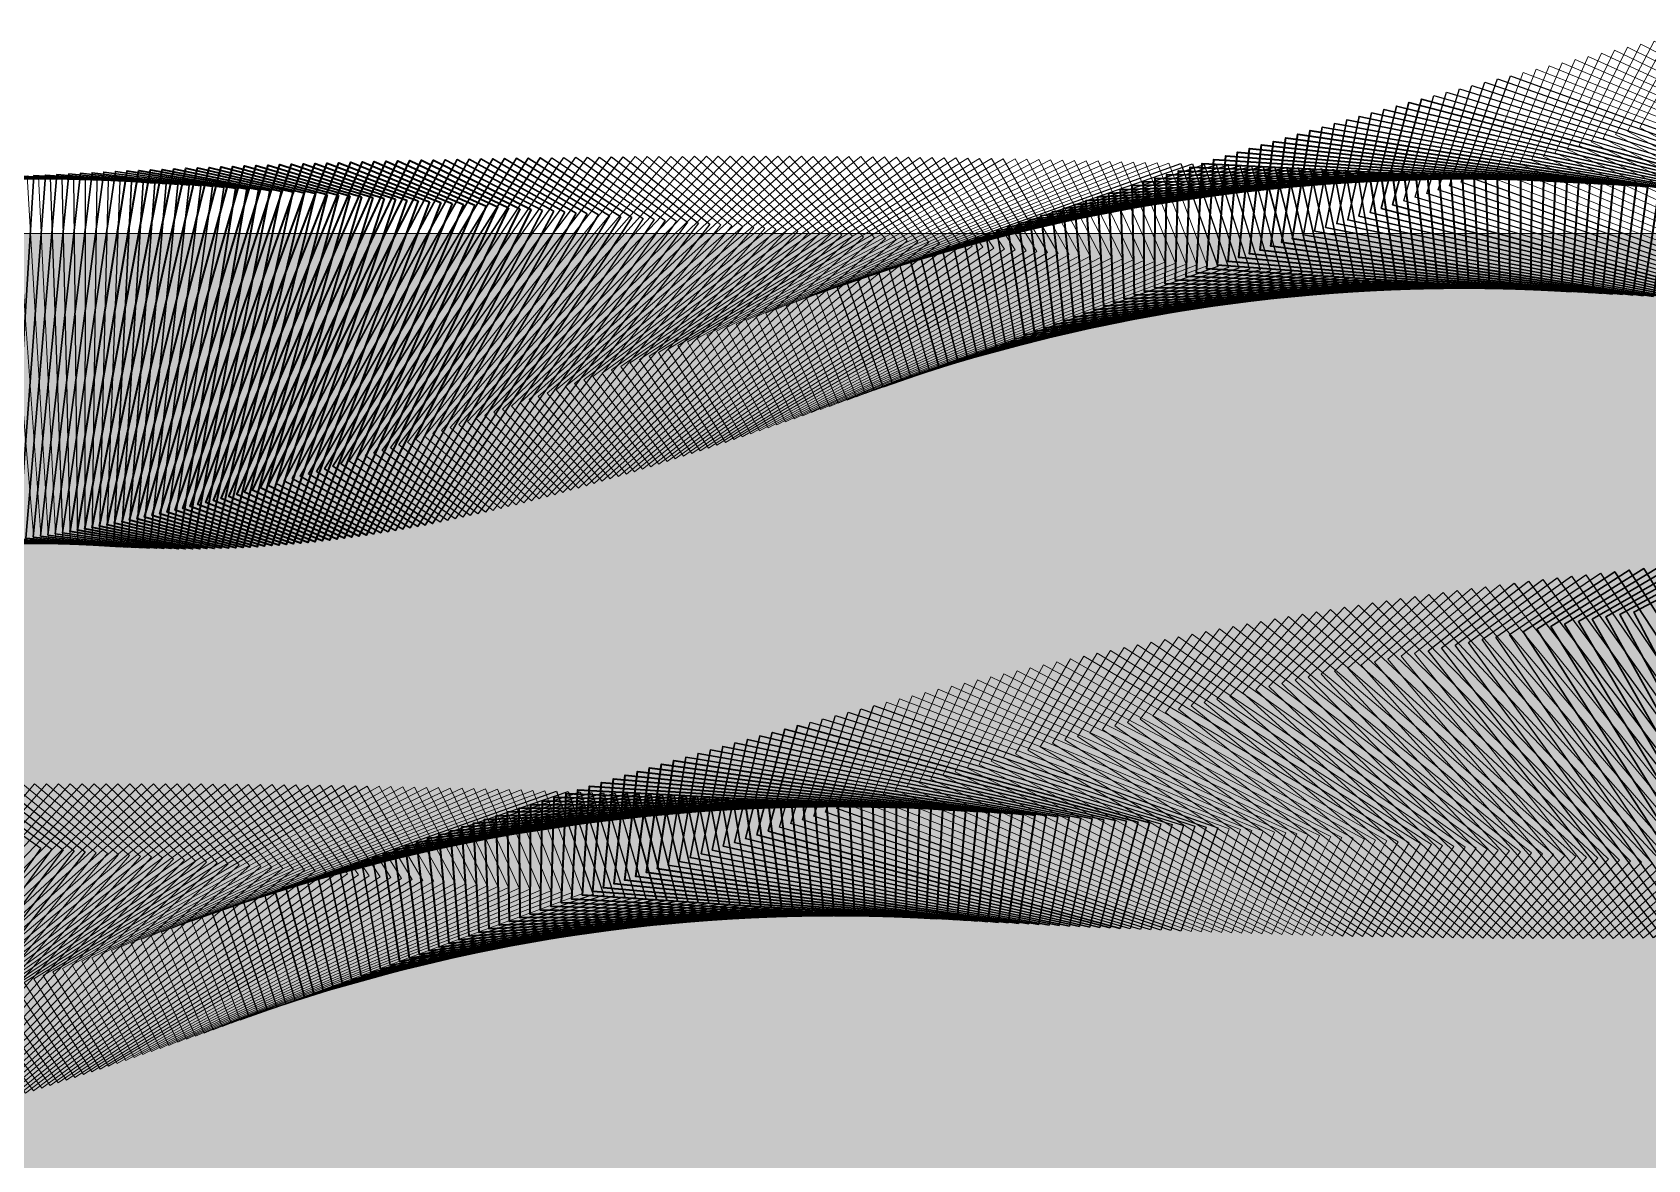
# Model space of a CAD drawing. Header units: inches. Extents: x -1.5 to 44, y 0 to 21.5.
# Drawn here: x 10.93 to 23.22, y 12.05 to 20.63 of the extents above; entities that cross this region are included whole.
import ezdxf

# ---------------------------------------------------------------- set-up
doc = ezdxf.new("R2010")
doc.units = ezdxf.units.IN
doc.header["$MEASUREMENT"] = 0
doc.layers.add('Layer 1', color=7, linetype='Continuous')

# ---------------------------------------------------------------- blocks, each defined once
blk = doc.blocks.new('block 2')
at = {"layer": 'Layer 1', "true_color": 0xe4d2e7}
h = blk.add_hatch(color=254, dxfattribs=at)
h.dxf.hatch_style = 2
h.paths.add_polyline_path([(0, 19.097), (41.667, 19.097), (41.667, 0), (0, 0)])
at = {"layer": 'Layer 1', "color": 216, "lineweight": 13, "true_color": 0x740171}
for points in [[(25.266, 18.537), (22.79, 19.796), (23.168, 20.539), (25.644, 19.28), (25.266, 18.537)], [(25.343, 18.535), (22.882, 19.823), (23.268, 20.562), (25.729, 19.273), (25.343, 18.535)], [(25.419, 18.533), (22.974, 19.851), (23.369, 20.584), (25.814, 19.266), (25.419, 18.533)], [(16.923, 19.1), (14.967, 17.127), (14.375, 17.714), (16.331, 19.687), (16.923, 19.1)], [(17.006, 19.093), (15.026, 17.144), (14.442, 17.738), (16.421, 19.687), (17.006, 19.093)], [(17.089, 19.086), (15.086, 17.161), (14.509, 17.762), (16.512, 19.686), (17.089, 19.086)], [(18.98, 18.925), (16.529, 17.619), (16.137, 18.355), (18.588, 19.661), (18.98, 18.925)], [(19.062, 18.919), (16.595, 17.642), (16.212, 18.382), (18.678, 19.659), (19.062, 18.919)], [(19.143, 18.912), (16.661, 17.665), (16.287, 18.409), (18.769, 19.657), (19.143, 18.912)], [(22.347, 13.734), (20.337, 15.651), (20.913, 16.254), (22.922, 14.337), (22.347, 13.734)], [(22.423, 13.734), (20.437, 15.675), (21.019, 16.271), (23.006, 14.33), (22.423, 13.734)], [(22.5, 13.734), (20.537, 15.699), (21.126, 16.288), (23.089, 14.323), (22.5, 13.734)], [(20.514, 13.762), (18.042, 15.03), (18.423, 15.771), (20.894, 14.503), (20.514, 13.762)], [(20.591, 13.76), (18.134, 15.057), (18.523, 15.794), (20.98, 14.497), (20.591, 13.76)], [(20.667, 13.758), (18.227, 15.084), (18.625, 15.817), (21.065, 14.49), (20.667, 13.758)], [(12.173, 14.323), (10.21, 12.358), (9.62, 12.947), (11.583, 14.912), (12.173, 14.323)], [(12.256, 14.316), (10.27, 12.374), (9.687, 12.97), (11.673, 14.912), (12.256, 14.316)], [(12.339, 14.309), (10.33, 12.391), (9.754, 12.994), (11.764, 14.912), (12.339, 14.309)], [(14.148, 14.156), (11.708, 12.829), (11.31, 13.561), (13.75, 14.888), (14.148, 14.156)], [(14.23, 14.149), (11.774, 12.852), (11.384, 13.588), (13.84, 14.886), (14.23, 14.149)], [(14.311, 14.142), (11.84, 12.874), (11.459, 13.616), (13.931, 14.884), (14.311, 14.142)]]:
    blk.add_lwpolyline(points, dxfattribs=at)
at = {"layer": 'Layer 1', "color": 216, "lineweight": 9, "true_color": 0x740171}
for points in [[(25.496, 18.531), (23.067, 19.878), (23.471, 20.607), (25.9, 19.259), (25.496, 18.531)], [(25.572, 18.529), (23.159, 19.905), (23.572, 20.629), (25.985, 19.253), (25.572, 18.529)], [(17.172, 19.078), (15.147, 17.178), (14.576, 17.785), (16.602, 19.686), (17.172, 19.078)], [(17.255, 19.071), (15.207, 17.195), (14.644, 17.81), (16.692, 19.686), (17.255, 19.071)], [(17.338, 19.064), (15.268, 17.213), (14.712, 17.834), (16.783, 19.686), (17.338, 19.064)], [(17.421, 19.057), (15.328, 17.231), (14.781, 17.858), (16.873, 19.685), (17.421, 19.057)], [(18.655, 18.953), (16.269, 17.53), (15.842, 18.246), (18.228, 19.668), (18.655, 18.953)], [(18.736, 18.946), (16.333, 17.552), (15.915, 18.273), (18.318, 19.667), (18.736, 18.946)], [(18.818, 18.939), (16.398, 17.574), (15.989, 18.3), (18.408, 19.665), (18.818, 18.939)], [(18.899, 18.932), (16.463, 17.597), (16.063, 18.327), (18.498, 19.663), (18.899, 18.932)], [(22.195, 13.734), (20.139, 15.603), (20.7, 16.22), (22.755, 14.351), (22.195, 13.734)], [(22.271, 13.734), (20.238, 15.627), (20.806, 16.237), (22.839, 14.344), (22.271, 13.734)], [(22.042, 13.735), (19.943, 15.554), (20.488, 16.184), (22.588, 14.365), (22.042, 13.735)], [(22.118, 13.735), (20.041, 15.579), (20.594, 16.202), (22.672, 14.358), (22.118, 13.735)], [(20.82, 13.754), (18.412, 15.139), (18.828, 15.861), (21.236, 14.476), (20.82, 13.754)], [(20.897, 13.752), (18.505, 15.166), (18.93, 15.883), (21.321, 14.47), (20.897, 13.752)], [(20.973, 13.75), (18.599, 15.193), (19.032, 15.905), (21.406, 14.463), (20.973, 13.75)], [(20.744, 13.756), (18.319, 15.112), (18.726, 15.839), (21.15, 14.483), (20.744, 13.756)], [(12.422, 14.302), (10.39, 12.408), (9.822, 13.018), (11.854, 14.912), (12.422, 14.302)], [(12.505, 14.295), (10.45, 12.426), (9.89, 13.042), (11.945, 14.912), (12.505, 14.295)], [(12.588, 14.288), (10.511, 12.444), (9.958, 13.067), (12.035, 14.911), (12.588, 14.288)], [(12.671, 14.281), (10.572, 12.462), (10.026, 13.091), (12.125, 14.911), (12.671, 14.281)], [(13.822, 14.183), (11.449, 12.741), (11.016, 13.453), (13.39, 14.895), (13.822, 14.183)], [(13.904, 14.176), (11.513, 12.762), (11.089, 13.48), (13.48, 14.894), (13.904, 14.176)], [(13.986, 14.17), (11.578, 12.784), (11.162, 13.507), (13.57, 14.892), (13.986, 14.17)], [(14.067, 14.163), (11.643, 12.807), (11.236, 13.534), (13.66, 14.89), (14.067, 14.163)]]:
    blk.add_lwpolyline(points, dxfattribs=at)
at = {"layer": 'Layer 1', "color": 216, "lineweight": 20, "true_color": 0x740171}
for points in [[(24.806, 18.552), (22.246, 19.629), (22.569, 20.397), (25.129, 19.32), (24.806, 18.552)], [(24.575, 18.56), (21.978, 19.545), (22.273, 20.324), (24.871, 19.339), (24.575, 18.56)], [(24.652, 18.557), (22.067, 19.573), (22.372, 20.348), (24.957, 19.333), (24.652, 18.557)], [(24.729, 18.554), (22.156, 19.601), (22.47, 20.373), (25.043, 19.326), (24.729, 18.554)], [(16.169, 19.163), (14.437, 16.991), (13.785, 17.511), (15.517, 19.683), (16.169, 19.163)], [(16.253, 19.156), (14.495, 17.005), (13.85, 17.533), (15.608, 19.683), (16.253, 19.156)], [(16.337, 19.149), (14.553, 17.02), (13.915, 17.555), (15.698, 19.684), (16.337, 19.149)], [(16.421, 19.142), (14.612, 17.034), (13.979, 17.577), (15.788, 19.685), (16.421, 19.142)], [(10.714, 19.547), (10.944, 16.779), (10.113, 16.71), (9.884, 19.478), (10.714, 19.547)], [(10.803, 19.542), (10.999, 16.772), (10.168, 16.713), (9.972, 19.483), (10.803, 19.542)], [(10.892, 19.538), (11.055, 16.765), (10.223, 16.716), (10.06, 19.489), (10.892, 19.538)], [(19.628, 18.872), (17.062, 17.807), (16.743, 18.577), (19.308, 19.642), (19.628, 18.872)], [(19.708, 18.866), (17.131, 17.831), (16.82, 18.605), (19.398, 19.639), (19.708, 18.866)], [(19.789, 18.859), (17.199, 17.856), (16.898, 18.633), (19.488, 19.636), (19.789, 18.859)], [(19.869, 18.853), (17.267, 17.88), (16.976, 18.661), (19.578, 19.633), (19.869, 18.853)], [(10.98, 19.533), (11.11, 16.758), (10.278, 16.719), (10.148, 19.494), (10.98, 19.533)], [(22.957, 13.735), (21.141, 15.837), (21.771, 16.382), (23.588, 14.28), (22.957, 13.735)], [(23.034, 13.736), (21.242, 15.859), (21.879, 16.396), (23.671, 14.273), (23.034, 13.736)], [(23.11, 13.736), (21.344, 15.881), (21.987, 16.41), (23.753, 14.266), (23.11, 13.736)], [(23.186, 13.737), (21.446, 15.902), (22.096, 16.424), (23.836, 14.259), (23.186, 13.737)], [(19.977, 13.779), (17.408, 14.835), (17.724, 15.606), (20.294, 14.55), (19.977, 13.779)], [(19.746, 13.788), (17.141, 14.75), (17.43, 15.532), (20.035, 14.569), (19.746, 13.788)], [(19.823, 13.785), (17.229, 14.779), (17.528, 15.557), (20.122, 14.563), (19.823, 13.785)], [(19.9, 13.782), (17.318, 14.807), (17.626, 15.581), (20.208, 14.556), (19.9, 13.782)], [(11.419, 14.387), (9.68, 12.221), (9.03, 12.743), (10.769, 14.909), (11.419, 14.387)], [(11.503, 14.38), (9.738, 12.235), (9.094, 12.765), (10.86, 14.909), (11.503, 14.38)], [(11.587, 14.373), (9.796, 12.249), (9.159, 12.787), (10.95, 14.91), (11.587, 14.373)], [(11.671, 14.366), (9.855, 12.264), (9.224, 12.809), (11.041, 14.911), (11.671, 14.366)], [(14.877, 14.096), (12.308, 13.04), (11.991, 13.81), (14.56, 14.867), (14.877, 14.096)], [(14.958, 14.089), (12.376, 13.064), (12.068, 13.839), (14.65, 14.864), (14.958, 14.089)], [(15.038, 14.083), (12.444, 13.089), (12.146, 13.867), (14.74, 14.861), (15.038, 14.083)], [(15.119, 14.077), (12.513, 13.113), (12.224, 13.895), (14.83, 14.858), (15.119, 14.077)]]:
    blk.add_lwpolyline(points, dxfattribs=at)
at = {"layer": 'Layer 1', "color": 216, "lineweight": 18, "true_color": 0x740171}
for points in [[(24.883, 18.549), (22.335, 19.657), (22.668, 20.421), (25.215, 19.313), (24.883, 18.549)], [(24.959, 18.546), (22.426, 19.685), (22.767, 20.445), (25.301, 19.306), (24.959, 18.546)], [(16.505, 19.135), (14.671, 17.049), (14.045, 17.599), (15.879, 19.685), (16.505, 19.135)], [(16.588, 19.128), (14.729, 17.064), (14.11, 17.622), (15.969, 19.686), (16.588, 19.128)], [(16.672, 19.121), (14.788, 17.079), (14.176, 17.644), (16.06, 19.686), (16.672, 19.121)], [(19.386, 18.892), (16.86, 17.735), (16.513, 18.493), (19.039, 19.65), (19.386, 18.892)], [(19.467, 18.885), (16.928, 17.759), (16.589, 18.521), (19.129, 19.647), (19.467, 18.885)], [(19.547, 18.879), (16.995, 17.783), (16.666, 18.548), (19.218, 19.644), (19.547, 18.879)], [(22.805, 13.734), (20.938, 15.792), (21.555, 16.352), (23.422, 14.294), (22.805, 13.734)], [(22.881, 13.735), (21.039, 15.814), (21.663, 16.367), (23.505, 14.287), (22.881, 13.735)], [(20.054, 13.777), (17.497, 14.863), (17.823, 15.63), (20.38, 14.543), (20.054, 13.777)], [(20.131, 13.774), (17.587, 14.891), (17.923, 15.654), (20.466, 14.537), (20.131, 13.774)], [(20.207, 13.771), (17.678, 14.919), (18.022, 15.678), (20.552, 14.53), (20.207, 13.771)], [(11.755, 14.359), (9.913, 12.279), (9.289, 12.831), (11.131, 14.911), (11.755, 14.359)], [(11.839, 14.352), (9.972, 12.294), (9.355, 12.854), (11.221, 14.912), (11.839, 14.352)], [(14.635, 14.116), (12.106, 12.968), (11.761, 13.726), (14.291, 14.875), (14.635, 14.116)], [(14.716, 14.109), (12.173, 12.991), (11.837, 13.754), (14.38, 14.872), (14.716, 14.109)], [(14.797, 14.103), (12.24, 13.015), (11.914, 13.782), (14.47, 14.869), (14.797, 14.103)]]:
    blk.add_lwpolyline(points, dxfattribs=at)
at = {"layer": 'Layer 1', "color": 216, "lineweight": 15, "true_color": 0x740171}
for points in [[(25.036, 18.544), (22.516, 19.713), (22.867, 20.469), (25.387, 19.3), (25.036, 18.544)], [(25.113, 18.542), (22.607, 19.741), (22.967, 20.492), (25.472, 19.293), (25.113, 18.542)], [(25.189, 18.539), (22.698, 19.768), (23.067, 20.516), (25.558, 19.287), (25.189, 18.539)], [(16.756, 19.114), (14.848, 17.095), (14.242, 17.668), (16.15, 19.686), (16.756, 19.114)], [(16.839, 19.107), (14.907, 17.111), (14.308, 17.691), (16.24, 19.686), (16.839, 19.107)], [(19.224, 18.905), (16.727, 17.688), (16.362, 18.437), (18.859, 19.654), (19.224, 18.905)], [(19.305, 18.899), (16.793, 17.711), (16.437, 18.465), (18.949, 19.652), (19.305, 18.899)], [(22.576, 13.734), (20.637, 15.722), (21.233, 16.304), (23.173, 14.316), (22.576, 13.734)], [(22.652, 13.734), (20.737, 15.746), (21.34, 16.32), (23.256, 14.308), (22.652, 13.734)], [(22.728, 13.734), (20.837, 15.769), (21.448, 16.336), (23.339, 14.301), (22.728, 13.734)], [(20.437, 13.764), (17.951, 15.002), (18.322, 15.748), (20.809, 14.51), (20.437, 13.764)], [(20.284, 13.769), (17.768, 14.947), (18.122, 15.702), (20.637, 14.524), (20.284, 13.769)], [(20.361, 13.767), (17.859, 14.975), (18.222, 15.725), (20.723, 14.517), (20.361, 13.767)], [(11.922, 14.345), (10.031, 12.31), (9.421, 12.877), (11.312, 14.912), (11.922, 14.345)], [(12.006, 14.338), (10.091, 12.325), (9.487, 12.9), (11.402, 14.912), (12.006, 14.338)], [(12.089, 14.33), (10.15, 12.341), (9.553, 12.923), (11.493, 14.912), (12.089, 14.33)], [(14.392, 14.136), (11.906, 12.897), (11.534, 13.643), (14.021, 14.882), (14.392, 14.136)], [(14.473, 14.129), (11.972, 12.921), (11.609, 13.671), (14.111, 14.879), (14.473, 14.129)], [(14.554, 14.122), (12.039, 12.944), (11.685, 13.699), (14.201, 14.877), (14.554, 14.122)]]:
    blk.add_lwpolyline(points, dxfattribs=at)
at = {"layer": 'Layer 1', "color": 216, "lineweight": 25, "true_color": 0x740171}
for points in [[(24.421, 18.566), (21.801, 19.488), (22.078, 20.274), (24.698, 19.352), (24.421, 18.566)], [(24.498, 18.563), (21.889, 19.516), (22.175, 20.299), (24.784, 19.346), (24.498, 18.563)], [(24.113, 18.579), (21.452, 19.374), (21.69, 20.173), (24.352, 19.377), (24.113, 18.579)], [(24.19, 18.575), (21.539, 19.403), (21.787, 20.198), (24.438, 19.371), (24.19, 18.575)], [(24.267, 18.572), (21.626, 19.431), (21.883, 20.224), (24.525, 19.365), (24.267, 18.572)], [(24.344, 18.569), (21.713, 19.46), (21.981, 20.249), (24.612, 19.358), (24.344, 18.569)], [(24.036, 18.582), (21.365, 19.346), (21.594, 20.147), (24.265, 19.383), (24.036, 18.582)], [(15.578, 19.212), (14.034, 16.903), (13.342, 17.366), (14.885, 19.675), (15.578, 19.212)], [(15.663, 19.205), (14.091, 16.914), (13.404, 17.386), (14.975, 19.677), (15.663, 19.205)], [(15.747, 19.198), (14.149, 16.927), (13.467, 17.406), (15.066, 19.678), (15.747, 19.198)], [(15.832, 19.191), (14.206, 16.939), (13.53, 17.427), (15.156, 19.679), (15.832, 19.191)], [(15.916, 19.184), (14.263, 16.952), (13.594, 17.447), (15.246, 19.68), (15.916, 19.184)], [(16, 19.177), (14.321, 16.965), (13.657, 17.468), (15.337, 19.681), (16, 19.177)], [(16.085, 19.17), (14.379, 16.978), (13.721, 17.49), (15.427, 19.682), (16.085, 19.17)], [(19.95, 18.846), (17.336, 17.905), (17.054, 18.689), (19.668, 19.63), (19.95, 18.846)], [(20.03, 18.84), (17.405, 17.93), (17.133, 18.718), (19.757, 19.627), (20.03, 18.84)], [(20.11, 18.834), (17.475, 17.956), (17.212, 18.746), (19.847, 19.624), (20.11, 18.834)], [(20.19, 18.827), (17.545, 17.981), (17.291, 18.775), (19.937, 19.621), (20.19, 18.827)], [(20.271, 18.821), (17.615, 18.007), (17.371, 18.803), (20.026, 19.618), (20.271, 18.821)], [(20.351, 18.815), (17.685, 18.032), (17.45, 18.832), (20.116, 19.614), (20.351, 18.815)], [(20.43, 18.809), (17.756, 18.058), (17.531, 18.86), (20.205, 19.611), (20.43, 18.809)], [(11.069, 19.528), (11.165, 16.752), (10.332, 16.723), (10.236, 19.499), (11.069, 19.528)], [(11.157, 19.523), (11.22, 16.746), (10.387, 16.727), (10.324, 19.504), (11.157, 19.523)], [(11.245, 19.518), (11.275, 16.741), (10.442, 16.732), (10.412, 19.509), (11.245, 19.518)], [(11.334, 19.513), (11.331, 16.736), (10.497, 16.737), (10.501, 19.514), (11.334, 19.513)], [(11.422, 19.508), (11.385, 16.731), (10.552, 16.742), (10.589, 19.519), (11.422, 19.508)], [(11.51, 19.503), (11.44, 16.726), (10.607, 16.747), (10.677, 19.524), (11.51, 19.503)], [(11.599, 19.498), (11.495, 16.722), (10.663, 16.753), (10.766, 19.529), (11.599, 19.498)], [(23.492, 13.741), (21.857, 15.987), (22.531, 16.477), (24.165, 14.231), (23.492, 13.741)], [(23.568, 13.742), (21.961, 16.008), (22.641, 16.49), (24.248, 14.224), (23.568, 13.742)], [(23.644, 13.743), (22.065, 16.028), (22.75, 16.502), (24.33, 14.217), (23.644, 13.743)], [(23.721, 13.745), (22.168, 16.048), (22.86, 16.514), (24.412, 14.21), (23.721, 13.745)], [(23.263, 13.738), (21.549, 15.924), (22.204, 16.438), (23.918, 14.252), (23.263, 13.738)], [(23.339, 13.739), (21.651, 15.945), (22.313, 16.452), (24.001, 14.245), (23.339, 13.739)], [(23.415, 13.74), (21.754, 15.966), (22.422, 16.465), (24.083, 14.238), (23.415, 13.74)], [(19.593, 13.794), (16.965, 14.694), (17.235, 15.482), (19.862, 14.582), (19.593, 13.794)], [(19.669, 13.791), (17.053, 14.722), (17.332, 15.507), (19.949, 14.576), (19.669, 13.791)], [(19.284, 13.807), (16.616, 14.58), (16.848, 15.38), (19.516, 14.607), (19.284, 13.807)], [(19.361, 13.803), (16.703, 14.608), (16.944, 15.406), (19.603, 14.601), (19.361, 13.803)], [(19.438, 13.8), (16.79, 14.637), (17.041, 15.431), (19.689, 14.595), (19.438, 13.8)], [(19.516, 13.797), (16.877, 14.665), (17.138, 15.457), (19.776, 14.588), (19.516, 13.797)], [(10.998, 14.422), (9.391, 12.156), (8.711, 12.638), (10.318, 14.904), (10.998, 14.422)], [(11.082, 14.415), (9.448, 12.168), (8.774, 12.658), (10.408, 14.905), (11.082, 14.415)], [(11.166, 14.408), (9.506, 12.181), (8.838, 12.679), (10.498, 14.906), (11.166, 14.408)], [(11.251, 14.401), (9.564, 12.194), (8.902, 12.7), (10.589, 14.907), (11.251, 14.401)], [(11.335, 14.394), (9.622, 12.208), (8.966, 12.722), (10.679, 14.908), (11.335, 14.394)], [(15.199, 14.07), (12.582, 13.138), (12.303, 13.923), (14.919, 14.855), (15.199, 14.07)], [(15.279, 14.064), (12.651, 13.163), (12.381, 13.952), (15.009, 14.852), (15.279, 14.064)], [(15.359, 14.058), (12.721, 13.189), (12.46, 13.98), (15.099, 14.849), (15.359, 14.058)], [(15.44, 14.051), (12.791, 13.214), (12.54, 14.009), (15.188, 14.846), (15.44, 14.051)], [(15.52, 14.045), (12.861, 13.24), (12.619, 14.037), (15.278, 14.843), (15.52, 14.045)], [(15.6, 14.039), (12.932, 13.265), (12.7, 14.066), (15.367, 14.839), (15.6, 14.039)]]:
    blk.add_lwpolyline(points, dxfattribs=at)
at = {"layer": 'Layer 1', "color": 216, "lineweight": 30, "true_color": 0x740171}
for points in [[(23.727, 18.596), (21.023, 19.231), (21.213, 20.042), (23.918, 19.408), (23.727, 18.596)], [(23.804, 18.593), (21.108, 19.259), (21.308, 20.068), (24.004, 19.402), (23.804, 18.593)], [(23.882, 18.589), (21.193, 19.288), (21.403, 20.095), (24.091, 19.396), (23.882, 18.589)], [(23.959, 18.586), (21.279, 19.317), (21.499, 20.121), (24.178, 19.389), (23.959, 18.586)], [(23.34, 18.616), (20.602, 19.087), (20.744, 19.908), (23.481, 19.437), (23.34, 18.616)], [(23.418, 18.612), (20.686, 19.116), (20.837, 19.935), (23.569, 19.431), (23.418, 18.612)], [(23.495, 18.608), (20.77, 19.145), (20.931, 19.962), (23.656, 19.426), (23.495, 18.608)], [(23.572, 18.604), (20.854, 19.173), (21.024, 19.989), (23.743, 19.42), (23.572, 18.604)], [(23.65, 18.6), (20.938, 19.202), (21.119, 20.016), (23.83, 19.414), (23.65, 18.6)], [(14.898, 19.267), (13.583, 16.82), (12.848, 17.215), (14.164, 19.662), (14.898, 19.267)], [(14.983, 19.26), (13.638, 16.829), (12.909, 17.233), (14.254, 19.663), (14.983, 19.26)], [(15.068, 19.253), (13.695, 16.839), (12.97, 17.251), (14.344, 19.665), (15.068, 19.253)], [(15.153, 19.247), (13.751, 16.849), (13.032, 17.269), (14.434, 19.667), (15.153, 19.247)], [(15.238, 19.24), (13.807, 16.859), (13.093, 17.288), (14.524, 19.669), (15.238, 19.24)], [(15.323, 19.233), (13.864, 16.869), (13.155, 17.307), (14.614, 19.671), (15.323, 19.233)], [(15.408, 19.226), (13.921, 16.88), (13.217, 17.327), (14.705, 19.672), (15.408, 19.226)], [(15.493, 19.219), (13.977, 16.891), (13.279, 17.346), (14.795, 19.674), (15.493, 19.219)], [(11.775, 19.488), (11.605, 16.715), (10.773, 16.766), (10.943, 19.539), (11.775, 19.488)], [(11.863, 19.482), (11.66, 16.712), (10.828, 16.773), (11.032, 19.543), (11.863, 19.482)], [(11.951, 19.477), (11.714, 16.709), (10.884, 16.78), (11.12, 19.548), (11.951, 19.477)], [(12.038, 19.472), (11.769, 16.707), (10.939, 16.788), (11.209, 19.552), (12.038, 19.472)], [(12.126, 19.466), (11.823, 16.705), (10.995, 16.796), (11.298, 19.557), (12.126, 19.466)], [(12.214, 19.46), (11.878, 16.703), (11.051, 16.804), (11.387, 19.561), (12.214, 19.46)], [(12.302, 19.455), (11.933, 16.702), (11.107, 16.812), (11.476, 19.566), (12.302, 19.455)], [(12.389, 19.449), (11.987, 16.701), (11.163, 16.821), (11.565, 19.57), (12.389, 19.449)], [(14.812, 19.274), (13.527, 16.811), (12.788, 17.197), (14.073, 19.659), (14.812, 19.274)], [(20.51, 18.803), (17.827, 18.084), (17.611, 18.889), (20.295, 19.607), (20.51, 18.803)], [(20.59, 18.796), (17.898, 18.11), (17.692, 18.918), (20.384, 19.604), (20.59, 18.796)], [(20.67, 18.79), (17.97, 18.137), (17.774, 18.947), (20.474, 19.6), (20.67, 18.79)], [(20.749, 18.784), (18.042, 18.163), (17.856, 18.975), (20.563, 19.597), (20.749, 18.784)], [(20.829, 18.778), (18.114, 18.19), (17.938, 19.004), (20.652, 19.593), (20.829, 18.778)], [(20.908, 18.772), (18.187, 18.216), (18.02, 19.033), (20.742, 19.589), (20.908, 18.772)], [(20.988, 18.767), (18.26, 18.243), (18.103, 19.061), (20.831, 19.585), (20.988, 18.767)], [(21.067, 18.761), (18.333, 18.27), (18.186, 19.09), (20.92, 19.581), (21.067, 18.761)], [(21.146, 18.755), (18.407, 18.297), (18.269, 19.119), (21.009, 19.577), (21.146, 18.755)], [(11.687, 19.493), (11.55, 16.718), (10.718, 16.759), (10.854, 19.534), (11.687, 19.493)], [(24.256, 13.756), (22.902, 16.182), (23.63, 16.588), (24.983, 14.162), (24.256, 13.756)], [(24.332, 13.758), (23.008, 16.2), (23.741, 16.597), (25.065, 14.155), (24.332, 13.758)], [(24.409, 13.76), (23.114, 16.218), (23.851, 16.606), (25.146, 14.148), (24.409, 13.76)], [(23.797, 13.746), (22.273, 16.068), (22.969, 16.525), (24.494, 14.203), (23.797, 13.746)], [(23.873, 13.747), (22.377, 16.088), (23.079, 16.537), (24.576, 14.196), (23.873, 13.747)], [(23.95, 13.749), (22.482, 16.107), (23.189, 16.548), (24.657, 14.189), (23.95, 13.749)], [(24.026, 13.751), (22.587, 16.126), (23.299, 16.558), (24.739, 14.183), (24.026, 13.751)], [(24.103, 13.752), (22.692, 16.145), (23.409, 16.568), (24.821, 14.176), (24.103, 13.752)], [(24.179, 13.754), (22.797, 16.163), (23.52, 16.578), (24.902, 14.169), (24.179, 13.754)], [(18.898, 13.825), (16.188, 14.436), (16.372, 15.249), (19.082, 14.638), (18.898, 13.825)], [(18.975, 13.821), (16.273, 14.465), (16.466, 15.276), (19.169, 14.632), (18.975, 13.821)], [(19.053, 13.817), (16.358, 14.494), (16.561, 15.302), (19.256, 14.626), (19.053, 13.817)], [(19.13, 13.814), (16.444, 14.522), (16.657, 15.328), (19.343, 14.62), (19.13, 13.814)], [(19.207, 13.81), (16.53, 14.551), (16.752, 15.354), (19.429, 14.613), (19.207, 13.81)], [(18.511, 13.845), (15.769, 14.292), (15.904, 15.115), (18.645, 14.667), (18.511, 13.845)], [(18.588, 13.84), (15.852, 14.321), (15.997, 15.142), (18.732, 14.661), (18.588, 13.84)], [(18.666, 13.836), (15.936, 14.35), (16.09, 15.169), (18.82, 14.655), (18.666, 13.836)], [(18.743, 13.833), (16.02, 14.379), (16.184, 15.196), (18.907, 14.65), (18.743, 13.833)], [(18.821, 13.829), (16.104, 14.407), (16.277, 15.222), (18.994, 14.644), (18.821, 13.829)], [(15.679, 14.033), (13.002, 13.291), (12.78, 14.094), (15.457, 14.836), (15.679, 14.033)], [(15.759, 14.026), (13.073, 13.317), (12.861, 14.123), (15.547, 14.832), (15.759, 14.026)], [(15.839, 14.02), (13.145, 13.344), (12.942, 14.152), (15.636, 14.828), (15.839, 14.02)], [(15.919, 14.014), (13.217, 13.37), (13.023, 14.181), (15.725, 14.825), (15.919, 14.014)], [(15.998, 14.008), (13.289, 13.396), (13.105, 14.209), (15.815, 14.821), (15.998, 14.008)], [(16.078, 14.002), (13.361, 13.423), (13.187, 14.238), (15.904, 14.817), (16.078, 14.002)], [(16.157, 13.996), (13.434, 13.45), (13.27, 14.267), (15.993, 14.813), (16.157, 13.996)], [(16.237, 13.991), (13.507, 13.477), (13.353, 14.296), (16.082, 14.809), (16.237, 13.991)], [(16.316, 13.985), (13.58, 13.504), (13.436, 14.324), (16.172, 14.805), (16.316, 13.985)], [(16.395, 13.979), (13.654, 13.531), (13.519, 14.353), (16.261, 14.801), (16.395, 13.979)]]:
    blk.add_lwpolyline(points, dxfattribs=at)
at = {"layer": 'Layer 1', "color": 216, "lineweight": 35, "true_color": 0x740171}
for points in [[(23.029, 18.633), (20.272, 18.972), (20.374, 19.799), (23.131, 19.46), (23.029, 18.633)], [(23.107, 18.628), (20.354, 19.001), (20.466, 19.827), (23.219, 19.454), (23.107, 18.628)], [(23.185, 18.624), (20.437, 19.029), (20.558, 19.854), (23.306, 19.449), (23.185, 18.624)], [(23.262, 18.62), (20.519, 19.058), (20.651, 19.881), (23.394, 19.443), (23.262, 18.62)], [(22.64, 18.655), (19.867, 18.829), (19.919, 19.66), (22.692, 19.487), (22.64, 18.655)], [(22.718, 18.651), (19.948, 18.857), (20.01, 19.688), (22.78, 19.482), (22.718, 18.651)], [(22.796, 18.646), (20.028, 18.886), (20.1, 19.716), (22.868, 19.476), (22.796, 18.646)], [(22.874, 18.642), (20.109, 18.915), (20.191, 19.744), (22.956, 19.471), (22.874, 18.642)], [(22.952, 18.637), (20.191, 18.943), (20.282, 19.772), (23.043, 19.465), (22.952, 18.637)], [(12.477, 19.443), (12.042, 16.7), (11.219, 16.83), (11.654, 19.574), (12.477, 19.443)], [(12.564, 19.438), (12.096, 16.7), (11.275, 16.84), (11.743, 19.578), (12.564, 19.438)], [(12.652, 19.432), (12.151, 16.7), (11.331, 16.85), (11.832, 19.582), (12.652, 19.432)], [(12.739, 19.426), (12.206, 16.7), (11.388, 16.86), (11.921, 19.586), (12.739, 19.426)], [(12.826, 19.42), (12.26, 16.701), (11.444, 16.871), (12.01, 19.59), (12.826, 19.42)], [(12.913, 19.414), (12.315, 16.702), (11.501, 16.881), (12.1, 19.594), (12.913, 19.414)], [(13, 19.408), (12.369, 16.703), (11.558, 16.893), (12.189, 19.598), (13, 19.408)], [(13.087, 19.402), (12.424, 16.705), (11.615, 16.904), (12.278, 19.601), (13.087, 19.402)], [(13.174, 19.396), (12.479, 16.707), (11.672, 16.916), (12.368, 19.605), (13.174, 19.396)], [(13.261, 19.39), (12.533, 16.709), (11.729, 16.928), (12.457, 19.608), (13.261, 19.39)], [(13.348, 19.384), (12.588, 16.712), (11.786, 16.94), (12.547, 19.612), (13.348, 19.384)], [(13.435, 19.378), (12.643, 16.715), (11.844, 16.953), (12.636, 19.615), (13.435, 19.378)], [(13.522, 19.372), (12.697, 16.719), (11.902, 16.966), (12.726, 19.619), (13.522, 19.372)], [(13.608, 19.365), (12.752, 16.723), (11.959, 16.979), (12.815, 19.622), (13.608, 19.365)], [(13.695, 19.359), (12.807, 16.727), (12.018, 16.993), (12.905, 19.625), (13.695, 19.359)], [(13.781, 19.353), (12.862, 16.731), (12.076, 17.007), (12.995, 19.628), (13.781, 19.353)], [(13.867, 19.346), (12.917, 16.736), (12.134, 17.021), (13.084, 19.631), (13.867, 19.346)], [(13.954, 19.34), (12.972, 16.741), (12.192, 17.036), (13.174, 19.634), (13.954, 19.34)], [(14.04, 19.333), (13.027, 16.747), (12.251, 17.051), (13.264, 19.637), (14.04, 19.333)], [(14.126, 19.327), (13.082, 16.753), (12.31, 17.066), (13.354, 19.64), (14.126, 19.327)], [(14.212, 19.32), (13.138, 16.759), (12.369, 17.081), (13.444, 19.643), (14.212, 19.32)], [(14.298, 19.314), (13.193, 16.765), (12.428, 17.097), (13.533, 19.645), (14.298, 19.314)], [(14.384, 19.307), (13.248, 16.772), (12.488, 17.113), (13.623, 19.648), (14.384, 19.307)], [(14.47, 19.301), (13.304, 16.779), (12.547, 17.129), (13.713, 19.65), (14.47, 19.301)], [(14.555, 19.294), (13.359, 16.787), (12.607, 17.146), (13.803, 19.653), (14.555, 19.294)], [(14.641, 19.287), (13.415, 16.795), (12.667, 17.162), (13.893, 19.655), (14.641, 19.287)], [(14.727, 19.28), (13.471, 16.803), (12.727, 17.18), (13.983, 19.657), (14.727, 19.28)], [(21.226, 18.749), (18.48, 18.324), (18.353, 19.148), (21.098, 19.573), (21.226, 18.749)], [(21.305, 18.743), (18.555, 18.352), (18.437, 19.177), (21.187, 19.568), (21.305, 18.743)], [(21.384, 18.738), (18.629, 18.379), (18.522, 19.205), (21.276, 19.564), (21.384, 18.738)], [(21.463, 18.732), (18.704, 18.406), (18.606, 19.234), (21.365, 19.56), (21.463, 18.732)], [(21.542, 18.727), (18.779, 18.434), (18.691, 19.263), (21.454, 19.555), (21.542, 18.727)], [(21.62, 18.721), (18.855, 18.462), (18.777, 19.291), (21.543, 19.551), (21.62, 18.721)], [(21.699, 18.716), (18.931, 18.489), (18.863, 19.32), (21.631, 19.547), (21.699, 18.716)], [(21.778, 18.711), (19.007, 18.517), (18.949, 19.349), (21.72, 19.542), (21.778, 18.711)], [(21.857, 18.705), (19.083, 18.545), (19.036, 19.377), (21.809, 19.537), (21.857, 18.705)], [(22.327, 18.675), (19.55, 18.715), (19.562, 19.548), (22.339, 19.508), (22.327, 18.675)], [(22.406, 18.67), (19.629, 18.743), (19.651, 19.576), (22.428, 19.503), (22.406, 18.67)], [(22.484, 18.665), (19.708, 18.772), (19.74, 19.604), (22.516, 19.498), (22.484, 18.665)], [(22.562, 18.66), (19.787, 18.8), (19.83, 19.632), (22.604, 19.492), (22.562, 18.66)], [(21.935, 18.7), (19.16, 18.573), (19.122, 19.406), (21.897, 19.532), (21.935, 18.7)], [(22.014, 18.695), (19.237, 18.602), (19.21, 19.434), (21.986, 19.528), (22.014, 18.695)], [(22.092, 18.69), (19.315, 18.63), (19.297, 19.463), (22.074, 19.523), (22.092, 18.69)], [(22.171, 18.685), (19.393, 18.658), (19.385, 19.491), (22.163, 19.518), (22.171, 18.685)], [(22.249, 18.68), (19.471, 18.686), (19.473, 19.52), (22.251, 19.513), (22.249, 18.68)], [(18.2, 13.862), (15.44, 14.177), (15.535, 15.005), (18.295, 14.69), (18.2, 13.862)], [(18.278, 13.857), (15.522, 14.206), (15.627, 15.033), (18.382, 14.684), (18.278, 13.857)], [(18.355, 13.853), (15.604, 14.235), (15.719, 15.06), (18.47, 14.678), (18.355, 13.853)], [(18.433, 13.849), (15.687, 14.264), (15.811, 15.088), (18.558, 14.673), (18.433, 13.849)], [(17.888, 13.88), (15.117, 14.063), (15.171, 14.894), (17.943, 14.711), (17.888, 13.88)], [(17.966, 13.875), (15.197, 14.091), (15.262, 14.922), (18.031, 14.706), (17.966, 13.875)], [(18.044, 13.871), (15.278, 14.12), (15.353, 14.95), (18.119, 14.701), (18.044, 13.871)], [(18.122, 13.866), (15.359, 14.149), (15.443, 14.978), (18.207, 14.695), (18.122, 13.866)], [(16.474, 13.973), (13.728, 13.558), (13.603, 14.382), (16.35, 14.797), (16.474, 13.973)], [(16.553, 13.968), (13.802, 13.585), (13.687, 14.411), (16.439, 14.793), (16.553, 13.968)], [(16.632, 13.962), (13.877, 13.613), (13.772, 14.439), (16.528, 14.789), (16.632, 13.962)], [(16.711, 13.956), (13.952, 13.64), (13.857, 14.468), (16.617, 14.784), (16.711, 13.956)], [(16.79, 13.951), (14.027, 13.668), (13.942, 14.497), (16.705, 14.78), (16.79, 13.951)], [(16.869, 13.945), (14.103, 13.696), (14.028, 14.525), (16.794, 14.775), (16.869, 13.945)], [(16.948, 13.94), (14.179, 13.723), (14.114, 14.554), (16.883, 14.771), (16.948, 13.94)], [(17.027, 13.935), (14.255, 13.751), (14.2, 14.583), (16.972, 14.766), (17.027, 13.935)], [(17.105, 13.929), (14.332, 13.779), (14.287, 14.611), (17.06, 14.762), (17.105, 13.929)], [(17.184, 13.924), (14.408, 13.807), (14.373, 14.64), (17.149, 14.757), (17.184, 13.924)], [(17.262, 13.919), (14.486, 13.835), (14.461, 14.668), (17.237, 14.752), (17.262, 13.919)], [(17.341, 13.914), (14.563, 13.864), (14.548, 14.697), (17.326, 14.747), (17.341, 13.914)], [(17.497, 13.904), (14.72, 13.92), (14.725, 14.753), (17.503, 14.737), (17.497, 13.904)], [(17.576, 13.899), (14.798, 13.949), (14.813, 14.782), (17.591, 14.732), (17.576, 13.899)], [(17.654, 13.894), (14.878, 13.977), (14.902, 14.81), (17.679, 14.727), (17.654, 13.894)], [(17.732, 13.889), (14.957, 14.006), (14.992, 14.838), (17.767, 14.722), (17.732, 13.889)], [(17.81, 13.884), (15.037, 14.034), (15.081, 14.866), (17.855, 14.717), (17.81, 13.884)], [(17.419, 13.909), (14.642, 13.892), (14.636, 14.725), (17.414, 14.742), (17.419, 13.909)]]:
    blk.add_lwpolyline(points, dxfattribs=at)
at = {"layer": 'Layer 1', "color": 216, "lineweight": 5, "true_color": 0x740171}
for points in [[(17.504, 19.05), (15.39, 17.249), (14.849, 17.883), (16.964, 19.685), (17.504, 19.05)], [(17.587, 19.043), (15.451, 17.267), (14.918, 17.908), (17.054, 19.684), (17.587, 19.043)], [(17.669, 19.036), (15.512, 17.286), (14.987, 17.933), (17.144, 19.683), (17.669, 19.036)], [(17.752, 19.029), (15.574, 17.305), (15.057, 17.958), (17.235, 19.683), (17.752, 19.029)], [(17.834, 19.022), (15.636, 17.324), (15.127, 17.984), (17.325, 19.682), (17.834, 19.022)], [(18.246, 18.987), (15.949, 17.424), (15.48, 18.113), (17.777, 19.676), (18.246, 18.987)], [(18.327, 18.98), (16.013, 17.445), (15.552, 18.139), (17.867, 19.675), (18.327, 18.98)], [(18.409, 18.973), (16.076, 17.466), (15.624, 18.166), (17.957, 19.673), (18.409, 18.973)], [(18.491, 18.966), (16.14, 17.487), (15.696, 18.192), (18.048, 19.672), (18.491, 18.966)], [(18.573, 18.96), (16.204, 17.509), (15.769, 18.219), (18.138, 19.67), (18.573, 18.96)], [(21.737, 13.738), (19.553, 15.454), (20.067, 16.109), (22.252, 14.393), (21.737, 13.738)], [(21.813, 13.737), (19.65, 15.479), (20.172, 16.128), (22.336, 14.386), (21.813, 13.737)], [(21.89, 13.736), (19.747, 15.504), (20.277, 16.147), (22.42, 14.379), (21.89, 13.736)], [(21.966, 13.736), (19.845, 15.529), (20.383, 16.166), (22.504, 14.372), (21.966, 13.736)], [(21.279, 13.744), (18.977, 15.299), (19.443, 15.99), (21.745, 14.435), (21.279, 13.744)], [(21.05, 13.749), (18.693, 15.219), (19.134, 15.926), (21.491, 14.456), (21.05, 13.749)], [(21.126, 13.747), (18.787, 15.246), (19.237, 15.948), (21.576, 14.449), (21.126, 13.747)], [(21.202, 13.746), (18.882, 15.272), (19.34, 15.969), (21.66, 14.442), (21.202, 13.746)], [(12.754, 14.274), (10.633, 12.48), (10.095, 13.116), (12.216, 14.91), (12.754, 14.274)], [(12.837, 14.267), (10.694, 12.498), (10.164, 13.141), (12.306, 14.909), (12.837, 14.267)], [(12.919, 14.26), (10.756, 12.517), (10.233, 13.166), (12.396, 14.909), (12.919, 14.26)], [(13.002, 14.253), (10.818, 12.536), (10.303, 13.192), (12.487, 14.908), (13.002, 14.253)], [(13.495, 14.211), (11.193, 12.656), (10.727, 13.347), (13.029, 14.901), (13.495, 14.211)], [(13.577, 14.204), (11.257, 12.677), (10.799, 13.373), (13.119, 14.9), (13.577, 14.204)], [(13.659, 14.197), (11.321, 12.698), (10.871, 13.399), (13.209, 14.899), (13.659, 14.197)], [(13.741, 14.19), (11.384, 12.719), (10.943, 13.426), (13.299, 14.897), (13.741, 14.19)]]:
    blk.add_lwpolyline(points, dxfattribs=at)
at = {"layer": 'Layer 1', "lineweight": 0}
for points in [[(17.917, 19.015), (15.698, 17.344), (15.197, 18.009), (17.415, 19.681), (17.917, 19.015)], [(17.999, 19.008), (15.761, 17.364), (15.267, 18.035), (17.506, 19.68), (17.999, 19.008)], [(18.081, 19.001), (15.823, 17.384), (15.338, 18.061), (17.596, 19.679), (18.081, 19.001)], [(18.163, 18.994), (15.886, 17.404), (15.409, 18.087), (17.686, 19.677), (18.163, 18.994)], [(0, 19.097), (41.667, 19.097), (41.667, 0), (0, 0), (0, 19.097)], [(0, 19.097), (0, 0), (41.667, 0), (41.667, 19.097), (0, 19.097)], [(21.355, 13.743), (19.072, 15.325), (19.547, 16.01), (21.83, 14.428), (21.355, 13.743)], [(21.432, 13.742), (19.167, 15.351), (19.65, 16.03), (21.914, 14.421), (21.432, 13.742)], [(21.508, 13.741), (19.263, 15.377), (19.754, 16.05), (21.999, 14.414), (21.508, 13.741)], [(21.584, 13.74), (19.359, 15.403), (19.858, 16.07), (22.083, 14.407), (21.584, 13.74)], [(21.661, 13.739), (19.456, 15.428), (19.963, 16.09), (22.168, 14.4), (21.661, 13.739)], [(13.084, 14.246), (10.88, 12.556), (10.373, 13.217), (12.577, 14.907), (13.084, 14.246)], [(13.167, 14.239), (10.942, 12.575), (10.443, 13.243), (12.667, 14.906), (13.167, 14.239)], [(13.249, 14.232), (11.004, 12.595), (10.513, 13.268), (12.758, 14.905), (13.249, 14.232)], [(13.331, 14.225), (11.067, 12.615), (10.584, 13.294), (12.848, 14.904), (13.331, 14.225)], [(13.413, 14.218), (11.13, 12.635), (10.655, 13.32), (12.938, 14.903), (13.413, 14.218)]]:
    blk.add_lwpolyline(points, dxfattribs=at)

msp = doc.modelspace()

# ---------------------------------------------------------------- block references
at = {"layer": 'Layer 1'}
msp.add_blockref('block 2', (0, 0), dxfattribs=at)

doc.saveas('drawing.dxf')
